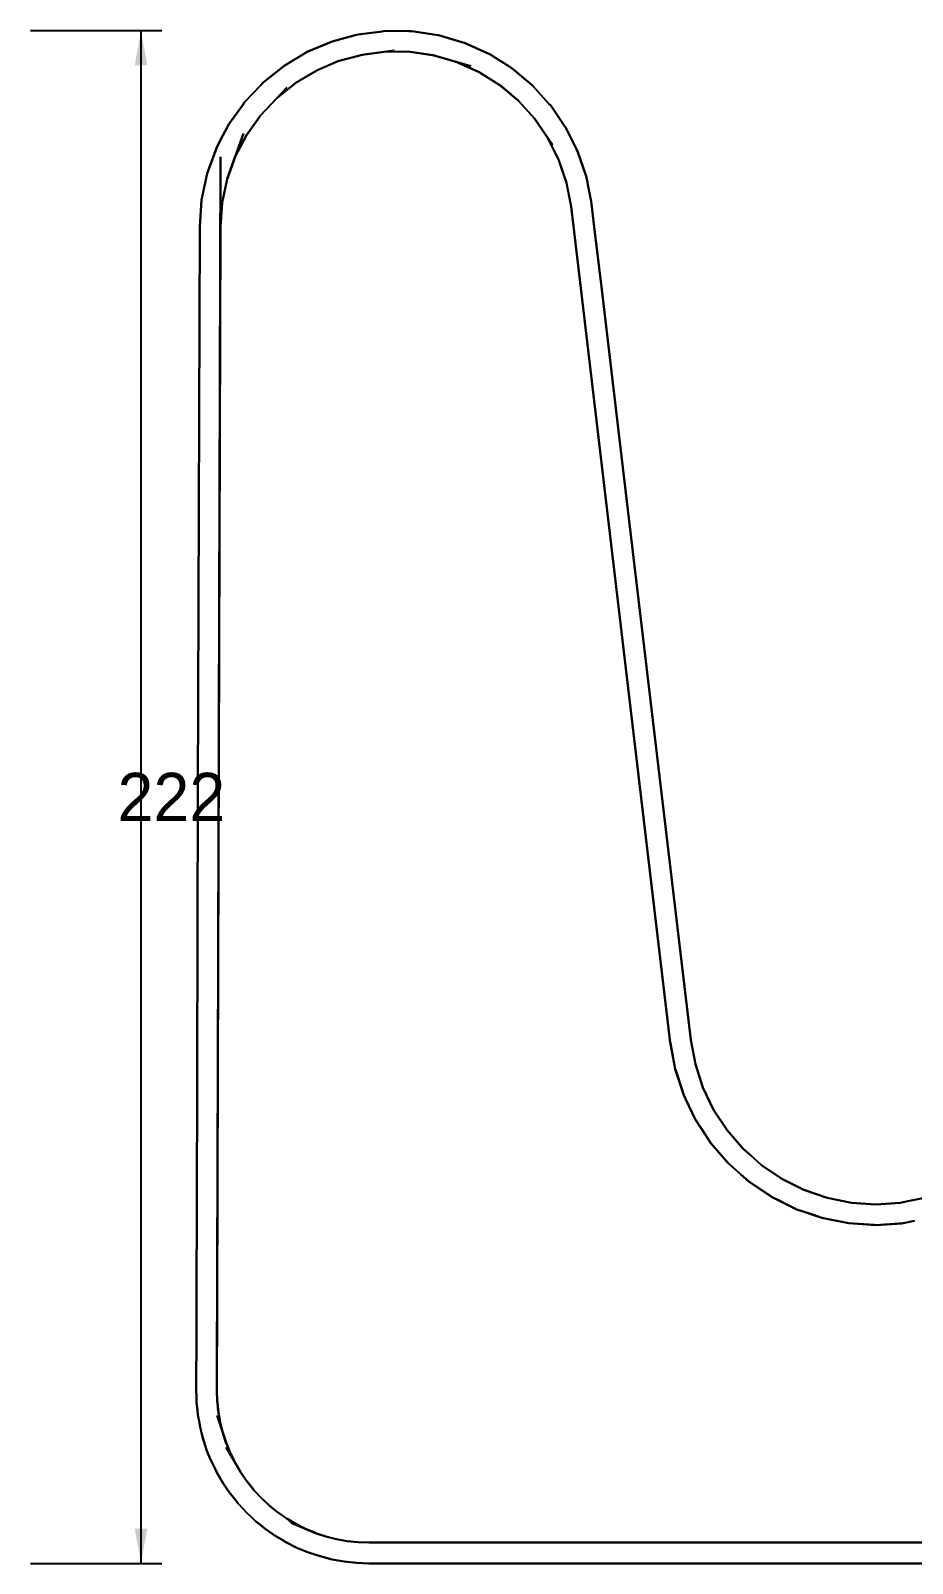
# Model space of a CAD drawing. Extents: x 0 to 2378, y 0 to 1682.
# Drawn here: x 656 to 783.8, y 993.3 to 1215.3 of the extents above; entities that cross this region are included whole.
import ezdxf
from ezdxf.enums import TextEntityAlignment as Align

# ---------------------------------------------------------------- set-up
doc = ezdxf.new("R2010")
doc.units = 0
doc.layers.add('COTAS', color=7, linetype='CONTINUOUS')
doc.layers.add('VISIBLE', color=7, linetype='CONTINUOUS')

msp = doc.modelspace()

# ---------------------------------------------------------------- linework, layer by layer
at = {"layer": 'COTAS'}
for p, q in [((656.0438, 1215.3431), (675.0438, 1215.3431)), ((672.0438, 993.3431), (672.0438, 1215.3431)), ((656.0438, 993.3431), (675.0438, 993.3431))]:
    msp.add_line(p, q, dxfattribs=at)
for points in [[(672.0438, 1215.3431), (672.9438, 1210.3431), (671.1438, 1210.3431)], [(672.0438, 993.3431), (672.9438, 998.3431), (671.1438, 998.3431)]]:
    msp.add_solid(points, dxfattribs=at)
at = {"layer": 'VISIBLE'}
for p, q in [((703.0995, 1214.6886), (699.7439, 1213.7831)), ((699.7439, 1213.7831), (703.0995, 1214.6886)), ((703.5239, 1214.8031), (703.0995, 1214.6886)), ((703.0995, 1214.6886), (703.5239, 1214.8031)), ((706.985, 1215.2401), (703.5239, 1214.8031)), ((703.5239, 1214.8031), (706.985, 1215.2401)), ((707.4038, 1215.293), (706.985, 1215.2401)), ((706.985, 1215.2401), (707.4038, 1215.293)), ((710.8418, 1215.2579), (707.4038, 1215.293)), ((707.4038, 1215.293), (710.8418, 1215.2579)), ((711.3138, 1215.2531), (710.8418, 1215.2579)), ((710.8418, 1215.2579), (711.3138, 1215.2531)), ((714.7677, 1214.7341), (711.3138, 1215.2531)), ((711.3138, 1215.2531), (714.7677, 1214.7341)), ((715.1739, 1214.6731), (714.7677, 1214.7341)), ((714.7677, 1214.7341), (715.1739, 1214.6731)), ((718.5211, 1213.6912), (715.1739, 1214.6731)), ((715.1739, 1214.6731), (718.5211, 1213.6912)), ((696.1439, 1212.263), (695.7474, 1212.0252)), ((695.7474, 1212.0252), (696.1439, 1212.263)), ((699.3958, 1213.6361), (696.1439, 1212.263)), ((696.1439, 1212.263), (699.3958, 1213.6361)), ((699.7439, 1213.7831), (699.3958, 1213.6361)), ((699.3958, 1213.6361), (699.7439, 1213.7831)), ((704.1038, 1211.8631), (708.7273, 1212.4493)), ((708.7273, 1212.4493), (704.1038, 1211.8631)), ((707.5738, 1212.3031), (704.1038, 1211.8631)), ((704.1527, 1211.8693), (707.5738, 1212.3031)), ((707.5738, 1212.3031), (708.2799, 1212.295)), ((708.2799, 1212.295), (707.5738, 1212.3031)), ((707.5738, 1212.3031), (707.6231, 1212.3025)), ((711.0738, 1212.263), (707.5738, 1212.3031)), ((707.6231, 1212.3025), (711.0738, 1212.263)), ((711.0738, 1212.263), (714.659, 1211.7242)), ((714.659, 1211.7242), (711.0738, 1212.263)), ((711.0738, 1212.263), (711.1226, 1212.2557)), ((714.5338, 1211.743), (711.0738, 1212.263)), ((711.1226, 1212.2557), (714.5338, 1211.743)), ((718.9239, 1213.573), (718.5211, 1213.6912)), ((718.5211, 1213.6912), (718.9239, 1213.573)), ((722.1288, 1212.1367), (718.9239, 1213.573)), ((718.9239, 1213.573), (722.1288, 1212.1367)), ((722.4939, 1211.9731), (722.1288, 1212.1367)), ((722.1288, 1212.1367), (722.4939, 1211.9731)), ((692.5105, 1210.0264), (689.7439, 1207.8131)), ((689.7439, 1207.8131), (692.5105, 1210.0264)), ((692.7938, 1210.2531), (692.5105, 1210.0264)), ((692.5105, 1210.0264), (692.7938, 1210.2531)), ((695.7474, 1212.0252), (692.7938, 1210.2531)), ((692.7938, 1210.2531), (695.7474, 1212.0252)), ((700.7238, 1210.9531), (697.5038, 1209.5831)), ((697.5492, 1209.6024), (700.7238, 1210.9531)), ((704.1038, 1211.8631), (700.7238, 1210.9531)), ((700.7238, 1210.9531), (700.7714, 1210.9659)), ((700.7714, 1210.9659), (704.1038, 1211.8631)), ((704.1038, 1211.8631), (704.1527, 1211.8693)), ((714.5338, 1211.743), (714.656, 1211.7073)), ((714.656, 1211.7073), (714.5338, 1211.743)), ((714.5338, 1211.743), (714.581, 1211.7292)), ((717.8838, 1210.763), (714.5338, 1211.743)), ((714.581, 1211.7292), (717.8838, 1210.763)), ((714.656, 1211.7073), (716.0191, 1211.3085)), ((716.0191, 1211.3085), (714.656, 1211.7073)), ((716.0191, 1211.3085), (719.8319, 1210.1932)), ((719.8319, 1210.1932), (716.0191, 1211.3085)), ((717.8838, 1210.763), (720.4383, 1209.6099)), ((720.4383, 1209.6099), (717.8838, 1210.763)), ((717.8838, 1210.763), (717.9288, 1210.7428)), ((721.0738, 1209.323), (717.8838, 1210.763)), ((717.9288, 1210.7428), (721.0738, 1209.323)), ((725.4771, 1210.0984), (722.4939, 1211.9731)), ((722.4939, 1211.9731), (725.4771, 1210.0984)), ((725.8039, 1209.8931), (725.4771, 1210.0984)), ((725.4771, 1210.0984), (725.8039, 1209.8931)), ((689.7439, 1207.8131), (689.4124, 1207.4632)), ((689.4124, 1207.4632), (689.7439, 1207.8131)), ((694.5038, 1207.793), (691.7739, 1205.603)), ((691.8123, 1205.6339), (694.5038, 1207.793)), ((697.5038, 1209.5831), (694.5038, 1207.793)), ((694.5038, 1207.793), (694.5461, 1207.8183)), ((694.5461, 1207.8183), (697.5038, 1209.5831)), ((697.5038, 1209.5831), (697.5492, 1209.6024)), ((721.0738, 1209.323), (721.1157, 1209.2968)), ((724.0438, 1207.463), (721.0738, 1209.323)), ((721.1157, 1209.2968), (724.0438, 1207.463)), ((728.4629, 1207.6683), (725.8039, 1209.8931)), ((725.8039, 1209.8931), (728.4629, 1207.6683)), ((689.4124, 1207.4632), (687.0539, 1204.9731)), ((687.0539, 1204.9731), (689.4124, 1207.4632)), ((689.3639, 1203.0631), (693.1818, 1207.0869)), ((693.1818, 1207.0869), (689.3639, 1203.0631)), ((691.7739, 1205.603), (689.3639, 1203.0631)), ((689.3978, 1203.0988), (691.7739, 1205.603)), ((691.7739, 1205.603), (693.9568, 1207.3542)), ((693.9568, 1207.3542), (691.7739, 1205.603)), ((691.7739, 1205.603), (691.8123, 1205.6339)), ((724.0438, 1207.463), (724.0816, 1207.4315)), ((726.7238, 1205.2231), (724.0438, 1207.463)), ((724.0816, 1207.4315), (726.7238, 1205.2231)), ((728.8039, 1207.383), (728.4629, 1207.6683)), ((728.4629, 1207.6683), (728.8039, 1207.383)), ((731.1677, 1204.7666), (728.8039, 1207.383)), ((728.8039, 1207.383), (731.1677, 1204.7666)), ((686.8276, 1204.6575), (684.7739, 1201.793)), ((684.7739, 1201.793), (686.8276, 1204.6575)), ((687.0539, 1204.9731), (686.8276, 1204.6575)), ((686.8276, 1204.6575), (687.0539, 1204.9731)), ((726.7238, 1205.2231), (726.757, 1205.1864)), ((729.0738, 1202.623), (726.7238, 1205.2231)), ((726.757, 1205.1864), (729.0738, 1202.623)), ((731.4239, 1204.4831), (731.1677, 1204.7666)), ((731.1677, 1204.7666), (731.4239, 1204.4831)), ((733.3895, 1201.6102), (731.4239, 1204.4831)), ((731.4239, 1204.4831), (733.3895, 1201.6102)), ((684.5864, 1201.4346), (683.5812, 1199.5132)), ((683.5812, 1199.5132), (684.5864, 1201.4346)), ((684.7739, 1201.793), (684.5864, 1201.4346)), ((684.5864, 1201.4346), (684.7739, 1201.793)), ((689.3639, 1203.0631), (687.3339, 1200.213)), ((687.3625, 1200.2532), (689.3639, 1203.0631)), ((689.3639, 1203.0631), (689.3978, 1203.0988)), ((729.0738, 1202.623), (731.6832, 1198.7952)), ((731.6832, 1198.7952), (729.0738, 1202.623)), ((729.0738, 1202.623), (729.1016, 1202.5823)), ((731.0438, 1199.7331), (729.0738, 1202.623)), ((729.1016, 1202.5823), (731.0438, 1199.7331)), ((733.6338, 1201.2531), (733.3895, 1201.6102)), ((733.3895, 1201.6102), (733.6338, 1201.2531)), ((735.1696, 1198.1639), (733.6338, 1201.2531)), ((733.6338, 1201.2531), (735.1696, 1198.1639)), ((683.5812, 1199.5132), (682.9639, 1198.3331)), ((682.9639, 1198.3331), (683.5812, 1199.5132)), ((684.5239, 1193.8331), (686.8923, 1200.4367)), ((686.8923, 1200.4367), (684.5239, 1193.8331)), ((687.3339, 1200.213), (685.7039, 1197.123)), ((685.7039, 1197.123), (686.8518, 1199.2992)), ((686.8518, 1199.2992), (685.7039, 1197.123)), ((685.7268, 1197.1666), (687.3339, 1200.213)), ((687.3339, 1200.213), (687.3625, 1200.2532)), ((731.0438, 1199.7331), (731.3531, 1199.1126)), ((731.3531, 1199.1126), (731.0438, 1199.7331)), ((731.0438, 1199.7331), (731.0658, 1199.689)), ((732.6038, 1196.603), (731.0438, 1199.7331)), ((731.0658, 1199.689), (732.6038, 1196.603)), ((682.9639, 1198.3331), (681.6338, 1194.653)), ((681.6338, 1194.653), (682.9639, 1198.3331)), ((683.2832, 1099.0834), (683.574, 1197.0693)), ((683.574, 1197.0693), (683.2832, 1099.0834)), ((685.7039, 1197.123), (684.5239, 1193.8331)), ((684.5405, 1193.8794), (685.7039, 1197.123)), ((685.7039, 1197.123), (685.7268, 1197.1666)), ((732.6038, 1196.603), (732.6195, 1196.5564)), ((733.7138, 1193.293), (732.6038, 1196.603)), ((735.3739, 1197.7531), (735.1696, 1198.1639)), ((735.1696, 1198.1639), (735.3739, 1197.7531)), ((736.4925, 1194.4152), (735.3739, 1197.7531)), ((735.3739, 1197.7531), (736.4925, 1194.4152)), ((681.6338, 1194.653), (680.8238, 1190.823)), ((680.8238, 1190.823), (681.6338, 1194.653)), ((732.6195, 1196.5564), (733.7138, 1193.293)), ((736.6139, 1194.0531), (736.4925, 1194.4152)), ((736.4925, 1194.4152), (736.6139, 1194.0531)), ((684.5239, 1193.8331), (683.7938, 1190.403)), ((683.8041, 1190.4514), (684.5239, 1193.8331)), ((684.5239, 1193.8331), (684.5405, 1193.8794)), ((733.7138, 1193.293), (733.723, 1193.2446)), ((734.3639, 1189.853), (733.7138, 1193.293)), ((733.723, 1193.2446), (734.3639, 1189.853)), ((737.2682, 1190.6019), (736.6139, 1194.0531)), ((736.6139, 1194.0531), (737.2682, 1190.6019)), ((680.8238, 1190.823), (680.5438, 1186.9231)), ((680.5438, 1186.9231), (680.8238, 1190.823)), ((683.7938, 1190.403), (683.5438, 1186.9231)), ((683.5474, 1186.9721), (683.7938, 1190.403)), ((683.7938, 1190.403), (683.8041, 1190.4514)), ((737.3439, 1190.2031), (737.2682, 1190.6019)), ((737.2682, 1190.6019), (737.3439, 1190.2031)), ((737.8294, 1186.1184), (737.3439, 1190.2031)), ((737.3439, 1190.2031), (737.8294, 1186.1184)), ((734.3639, 1189.853), (745.9985, 1091.9816)), ((745.9985, 1091.9816), (734.3639, 1189.853)), ((734.3639, 1189.853), (734.5665, 1188.1481)), ((748.7539, 1068.8031), (734.3639, 1189.853)), ((734.5665, 1188.1481), (748.7539, 1068.8031)), ((680.5438, 1186.9231), (680.3011, 1105.1057)), ((680.3011, 1105.1057), (680.5438, 1186.9231)), ((683.5438, 1186.9231), (683.0438, 1018.4131)), ((683.0509, 1020.7864), (683.5438, 1186.9231)), ((683.5438, 1186.9231), (683.5474, 1186.9721)), ((738.7682, 1178.221), (737.8294, 1186.1184)), ((737.8294, 1186.1184), (738.7682, 1178.221)), ((742.511, 1146.7363), (738.7682, 1178.221)), ((738.7682, 1178.221), (742.511, 1146.7363)), ((751.7339, 1069.153), (742.511, 1146.7363)), ((742.511, 1146.7363), (751.7339, 1069.153)), ((680.3011, 1105.1057), (680.1201, 1044.1191)), ((680.1201, 1044.1191), (680.3011, 1105.1057)), ((683.0808, 1030.8717), (683.2832, 1099.0834)), ((683.2832, 1099.0834), (683.0808, 1030.8717)), ((745.9985, 1091.9816), (748.7539, 1068.8031)), ((748.7539, 1068.8031), (745.9985, 1091.9816)), ((748.7539, 1068.8031), (749.0683, 1067.1273)), ((749.0683, 1067.1273), (748.7539, 1068.8031)), ((748.7539, 1068.8031), (748.7641, 1068.7483)), ((749.4839, 1064.9131), (748.7539, 1068.8031)), ((748.7641, 1068.7483), (749.4839, 1064.9131)), ((752.3838, 1065.653), (751.7339, 1069.153)), ((751.7339, 1069.153), (752.3838, 1065.653)), ((749.0683, 1067.1273), (749.4839, 1064.9131)), ((749.4839, 1064.9131), (749.0683, 1067.1273)), ((753.4938, 1062.2731), (752.3838, 1065.653)), ((752.3838, 1065.653), (753.4938, 1062.2731)), ((749.4839, 1064.9131), (749.8303, 1063.8539)), ((749.8303, 1063.8539), (749.4839, 1064.9131)), ((749.4839, 1064.9131), (749.5012, 1064.8601)), ((750.7138, 1061.153), (749.4839, 1064.9131)), ((749.5012, 1064.8601), (750.7138, 1061.153)), ((749.8303, 1063.8539), (750.7138, 1061.153)), ((750.7138, 1061.153), (749.8303, 1063.8539)), ((755.0339, 1059.0531), (753.4938, 1062.2731)), ((753.4938, 1062.2731), (755.0339, 1059.0531)), ((750.7138, 1061.153), (750.9627, 1060.6336)), ((750.9627, 1060.6336), (750.7138, 1061.153)), ((750.7138, 1061.153), (750.7379, 1061.1028)), ((752.4239, 1057.583), (750.7138, 1061.153)), ((750.7379, 1061.1028), (752.4239, 1057.583)), ((750.9627, 1060.6336), (752.4239, 1057.583)), ((752.4239, 1057.583), (750.9627, 1060.6336)), ((756.9938, 1056.083), (755.0339, 1059.0531)), ((755.0339, 1059.0531), (756.9938, 1056.083)), ((752.4239, 1057.583), (752.4585, 1057.5302)), ((752.4585, 1057.5302), (752.4239, 1057.583)), ((752.4239, 1057.583), (752.4544, 1057.5364)), ((753.2611, 1056.306), (752.4239, 1057.583)), ((752.4544, 1057.5364), (753.2611, 1056.306)), ((752.4585, 1057.5302), (754.3417, 1054.6576)), ((754.3417, 1054.6576), (752.4585, 1057.5302)), ((754.4591, 1054.4786), (753.2611, 1056.306)), ((753.2611, 1056.306), (754.4591, 1054.4786)), ((754.3417, 1054.6576), (754.5939, 1054.2731)), ((754.5939, 1054.2731), (754.3417, 1054.6576)), ((759.3238, 1053.3831), (756.9938, 1056.083)), ((756.9938, 1056.083), (759.3238, 1053.3831)), ((754.5939, 1054.2731), (754.4591, 1054.4786)), ((754.4591, 1054.4786), (754.5939, 1054.2731)), ((754.5939, 1054.2731), (756.5356, 1052.0239)), ((756.5356, 1052.0239), (754.5939, 1054.2731)), ((754.5939, 1054.2731), (754.6303, 1054.2308)), ((757.0587, 1051.4181), (754.5939, 1054.2731)), ((754.6303, 1054.2308), (757.0587, 1051.4181)), ((760.3181, 1052.4972), (759.3238, 1053.3831)), ((759.3238, 1053.3831), (760.3181, 1052.4972)), ((761.9839, 1051.013), (760.3181, 1052.4972)), ((760.3181, 1052.4972), (761.9839, 1051.013)), ((756.5356, 1052.0239), (757.1838, 1051.2731)), ((757.1838, 1051.2731), (756.5356, 1052.0239)), ((757.1838, 1051.2731), (757.0587, 1051.4181)), ((757.0587, 1051.4181), (757.1838, 1051.2731)), ((757.1838, 1051.2731), (758.9752, 1049.6814)), ((758.9752, 1049.6814), (757.1838, 1051.2731)), ((757.1838, 1051.2731), (757.2255, 1051.236)), ((759.9156, 1048.8459), (757.1838, 1051.2731)), ((757.2255, 1051.236), (759.9156, 1048.8459)), ((764.9338, 1049.0231), (761.9839, 1051.013)), ((761.9839, 1051.013), (764.9338, 1049.0231)), ((761.9839, 1051.013), (763.9924, 1049.6581)), ((763.9924, 1049.6581), (761.9839, 1051.013)), ((758.9752, 1049.6814), (760.1439, 1048.6431)), ((760.1439, 1048.6431), (758.9752, 1049.6814)), ((760.1439, 1048.6431), (759.9156, 1048.8459)), ((759.9156, 1048.8459), (760.1439, 1048.6431)), ((760.1439, 1048.6431), (761.178, 1047.9463)), ((761.178, 1047.9463), (760.1439, 1048.6431)), ((760.1439, 1048.6431), (760.1901, 1048.6119)), ((760.1901, 1048.6119), (761.178, 1047.9463)), ((761.178, 1047.9463), (761.5857, 1047.6715)), ((761.5857, 1047.6715), (761.178, 1047.9463)), ((763.3128, 1046.5079), (761.178, 1047.9463)), ((761.178, 1047.9463), (763.3128, 1046.5079)), ((763.9924, 1049.6581), (764.9338, 1049.0231)), ((764.9338, 1049.0231), (763.9924, 1049.6581)), ((768.1239, 1047.4331), (764.9338, 1049.0231)), ((764.9338, 1049.0231), (768.1239, 1047.4331)), ((761.5857, 1047.6715), (763.4239, 1046.4331)), ((763.4239, 1046.4331), (761.5857, 1047.6715)), ((763.4239, 1046.4331), (763.3128, 1046.5079)), ((763.3128, 1046.5079), (763.4239, 1046.4331)), ((763.4239, 1046.4331), (764.2773, 1046.0063)), ((764.2773, 1046.0063), (763.4239, 1046.4331)), ((763.4239, 1046.4331), (763.4737, 1046.4081)), ((764.7275, 1045.7812), (763.4239, 1046.4331)), ((763.4737, 1046.4081), (764.7275, 1045.7812)), ((764.2773, 1046.0063), (766.894, 1044.698)), ((766.894, 1044.698), (764.2773, 1046.0063)), ((766.9638, 1044.6631), (764.7275, 1045.7812)), ((764.7275, 1045.7812), (766.9638, 1044.6631)), ((771.4938, 1046.283), (768.1239, 1047.4331)), ((768.1239, 1047.4331), (771.4938, 1046.283)), ((774.9938, 1045.583), (771.4938, 1046.283)), ((771.4938, 1046.283), (774.9938, 1045.583)), ((783.1755, 1045.7994), (782.0939, 1045.583)), ((782.0939, 1045.583), (783.1755, 1045.7994)), ((785.5939, 1046.283), (783.1755, 1045.7994)), ((783.1755, 1045.7994), (785.5939, 1046.283)), ((680.1201, 1044.1191), (680.0886, 1033.502)), ((680.0886, 1033.502), (680.1201, 1044.1191)), ((766.894, 1044.698), (766.9638, 1044.6631)), ((766.9638, 1044.6631), (766.894, 1044.698)), ((766.9638, 1044.6631), (769.4953, 1043.799)), ((769.4953, 1043.799), (766.9638, 1044.6631)), ((766.9638, 1044.6631), (767.0167, 1044.645)), ((770.7138, 1043.3831), (766.9638, 1044.6631)), ((767.0167, 1044.645), (770.7138, 1043.3831)), ((769.4953, 1043.799), (770.7138, 1043.3831)), ((770.7138, 1043.3831), (769.4953, 1043.799)), ((778.5438, 1045.3431), (774.9938, 1045.583)), ((774.9938, 1045.583), (778.5438, 1045.3431)), ((782.0939, 1045.583), (778.5438, 1045.3431)), ((778.5438, 1045.3431), (782.0939, 1045.583)), ((770.7138, 1043.3831), (771.6323, 1043.1984)), ((771.6323, 1043.1984), (770.7138, 1043.3831)), ((770.7138, 1043.3831), (770.7685, 1043.3721)), ((774.3903, 1042.644), (770.7138, 1043.3831)), ((770.7685, 1043.3721), (774.3903, 1042.644)), ((771.6323, 1043.1984), (774.5939, 1042.6031)), ((774.5939, 1042.6031), (771.6323, 1043.1984)), ((774.5939, 1042.6031), (774.3903, 1042.644)), ((774.3903, 1042.644), (774.5939, 1042.6031)), ((774.5939, 1042.6031), (778.5438, 1042.3431)), ((778.5438, 1042.3431), (774.5939, 1042.6031)), ((774.5939, 1042.6031), (774.6495, 1042.5994)), ((778.3042, 1042.3588), (774.5939, 1042.6031)), ((774.6495, 1042.5994), (778.3042, 1042.3588)), ((778.5438, 1042.3431), (778.3042, 1042.3588)), ((778.3042, 1042.3588), (778.5438, 1042.3431)), ((778.5438, 1042.3431), (782.4938, 1042.6031)), ((782.4938, 1042.6031), (778.5438, 1042.3431)), ((782.3127, 1042.5911), (778.5438, 1042.3431)), ((778.5438, 1042.3431), (778.5995, 1042.3467)), ((778.5995, 1042.3467), (782.3127, 1042.5911)), ((782.4938, 1042.6031), (782.3127, 1042.5911)), ((782.3127, 1042.5911), (782.4938, 1042.6031)), ((782.4938, 1042.6031), (784.1367, 1042.9333)), ((784.1367, 1042.9333), (782.4938, 1042.6031)), ((782.4938, 1042.6031), (782.5485, 1042.614)), ((782.5485, 1042.614), (784.1367, 1042.9333)), ((680.0886, 1033.502), (680.0702, 1027.3105)), ((680.0702, 1027.3105), (680.0886, 1033.502)), ((683.0438, 1018.4131), (683.0808, 1030.8717)), ((683.0808, 1030.8717), (683.0438, 1018.4131)), ((680.0702, 1027.3105), (680.0603, 1023.9418)), ((680.0603, 1023.9418), (680.0702, 1027.3105)), ((680.0603, 1023.9418), (680.0525, 1021.3156)), ((680.0525, 1021.3156), (680.0603, 1023.9418)), ((680.0525, 1021.3156), (680.0461, 1019.1783)), ((680.0461, 1019.1783), (680.0525, 1021.3156)), ((680.0461, 1019.1783), (680.0438, 1018.4131)), ((680.0438, 1018.4131), (680.0461, 1019.1783)), ((683.0438, 1018.4131), (683.0509, 1020.7864)), ((680.0438, 1018.4131), (680.0771, 1017.4256)), ((680.0771, 1017.4256), (680.0438, 1018.4131)), ((680.0771, 1017.4256), (680.1038, 1016.6331)), ((680.1038, 1016.6331), (680.0771, 1017.4256)), ((683.0438, 1018.4131), (683.0938, 1016.8331)), ((683.0931, 1016.8553), (683.0438, 1018.4131)), ((683.0938, 1016.8329), (683.0782, 1016.9767)), ((683.0782, 1016.9767), (683.0938, 1016.8329)), ((683.0938, 1016.8331), (683.089, 1016.9849)), ((683.089, 1016.9849), (683.0938, 1016.8331)), ((683.0938, 1016.8331), (683.0931, 1016.8553)), ((683.0938, 1016.8331), (683.2639, 1015.2731)), ((683.2615, 1015.295), (683.0938, 1016.8331)), ((683.1101, 1016.6837), (683.0938, 1016.8329)), ((683.0938, 1016.8329), (683.1101, 1016.6837)), ((680.1038, 1016.6331), (680.2176, 1015.5077)), ((680.2176, 1015.5077), (680.1038, 1016.6331)), ((680.2176, 1015.5077), (680.2838, 1014.8531)), ((680.2838, 1014.8531), (680.2176, 1015.5077)), ((680.2838, 1014.8531), (680.4514, 1013.9315)), ((680.4514, 1013.9315), (680.2838, 1014.8531)), ((684.4138, 1010.7031), (683.0786, 1014.7633)), ((683.0786, 1014.7633), (684.4138, 1010.7031)), ((683.1264, 1016.5339), (683.1101, 1016.6837)), ((683.1101, 1016.6837), (683.1264, 1016.5339)), ((683.1422, 1016.3894), (683.1264, 1016.5339)), ((683.1264, 1016.5339), (683.1422, 1016.3894)), ((683.157, 1016.2536), (683.1422, 1016.3894)), ((683.1422, 1016.3894), (683.157, 1016.2536)), ((683.1704, 1016.1306), (683.157, 1016.2536)), ((683.157, 1016.2536), (683.1704, 1016.1306)), ((683.1821, 1016.023), (683.1704, 1016.1306)), ((683.1704, 1016.1306), (683.1821, 1016.023)), ((683.3339, 1014.8707), (683.1804, 1015.7519)), ((683.1804, 1015.7519), (683.3339, 1014.8707)), ((683.1921, 1015.9317), (683.1821, 1016.023)), ((683.1821, 1016.023), (683.1921, 1015.9317)), ((683.2001, 1015.858), (683.1921, 1015.9317)), ((683.1921, 1015.9317), (683.2001, 1015.858)), ((683.2063, 1015.8013), (683.2001, 1015.858)), ((683.2001, 1015.858), (683.2063, 1015.8013)), ((683.2107, 1015.7612), (683.2063, 1015.8013)), ((683.2063, 1015.8013), (683.2107, 1015.7612)), ((683.2639, 1015.2731), (683.2107, 1015.7612)), ((683.2107, 1015.7612), (683.2639, 1015.2731)), ((683.2639, 1015.2731), (683.2615, 1015.295)), ((683.2639, 1015.2731), (683.5338, 1013.7231)), ((683.53, 1013.7449), (683.2639, 1015.2731)), ((683.9239, 1012.1931), (683.2702, 1014.7572)), ((683.2702, 1014.7572), (683.9239, 1012.1931)), ((683.3542, 1014.7545), (683.3339, 1014.8707)), ((683.3339, 1014.8707), (683.3542, 1014.7545)), ((683.5338, 1013.7231), (683.3542, 1014.7545)), ((683.3542, 1014.7545), (683.5338, 1013.7231)), ((680.4514, 1013.9315), (680.6038, 1013.0931)), ((680.6038, 1013.0931), (680.4514, 1013.9315)), ((680.6038, 1013.0931), (680.8669, 1012.0527)), ((680.8669, 1012.0527), (680.6038, 1013.0931)), ((683.5338, 1013.7231), (683.53, 1013.7449)), ((683.5338, 1013.7231), (683.9239, 1012.1931)), ((683.9184, 1012.2146), (683.5338, 1013.7231)), ((680.8669, 1012.0527), (681.0438, 1011.3531)), ((681.0438, 1011.3531), (680.8669, 1012.0527)), ((681.0438, 1011.3531), (681.3481, 1010.4348)), ((681.3481, 1010.4348), (681.0438, 1011.3531)), ((681.3481, 1010.4348), (681.6038, 1009.6631)), ((681.6038, 1009.6631), (681.3481, 1010.4348)), ((683.9239, 1012.1931), (683.9184, 1012.2146)), ((683.9239, 1012.1931), (684.4138, 1010.7031)), ((684.4069, 1010.724), (683.9239, 1012.1931)), ((686.5139, 1006.4831), (684.3789, 1010.1125)), ((684.3789, 1010.1125), (686.5139, 1006.4831)), ((684.4138, 1010.7031), (684.4069, 1010.724)), ((684.4138, 1010.7031), (685.0139, 1009.2431)), ((685.0054, 1009.2636), (684.4138, 1010.7031)), ((681.6038, 1009.6631), (681.9834, 1008.7364)), ((681.9834, 1008.7364), (681.6038, 1009.6631)), ((681.9834, 1008.7364), (682.2838, 1008.0031)), ((682.2838, 1008.0031), (681.9834, 1008.7364)), ((682.2838, 1008.0031), (682.8223, 1006.9126)), ((682.8223, 1006.9126), (682.2838, 1008.0031)), ((685.7139, 1007.8431), (684.8543, 1009.5622)), ((684.8543, 1009.5622), (685.7139, 1007.8431)), ((685.0139, 1009.2431), (684.9085, 1009.4994)), ((684.9085, 1009.4994), (685.0139, 1009.2431)), ((685.0139, 1009.2431), (685.0054, 1009.2636)), ((685.0139, 1009.2431), (685.7139, 1007.8431)), ((685.704, 1007.8628), (685.0139, 1009.2431)), ((682.8223, 1006.9126), (683.0738, 1006.4031)), ((683.0738, 1006.4031), (682.8223, 1006.9126)), ((683.0738, 1006.4031), (683.5444, 1005.6067)), ((683.5444, 1005.6067), (683.0738, 1006.4031)), ((685.7139, 1007.8431), (685.704, 1007.8628)), ((685.7139, 1007.8431), (686.5139, 1006.4831)), ((686.5026, 1006.5022), (685.7139, 1007.8431)), ((686.5139, 1006.4831), (686.5026, 1006.5022)), ((686.5139, 1006.4831), (687.4138, 1005.1931)), ((687.4012, 1005.2112), (686.5139, 1006.4831)), ((683.5444, 1005.6067), (683.9839, 1004.8631)), ((683.9839, 1004.8631), (683.5444, 1005.6067)), ((683.9839, 1004.8631), (684.5894, 1003.9903)), ((684.5894, 1003.9903), (683.9839, 1004.8631)), ((684.5894, 1003.9903), (685.0038, 1003.3931)), ((685.0038, 1003.3931), (684.5894, 1003.9903)), ((687.4138, 1005.1931), (687.4012, 1005.2112)), ((687.4138, 1005.1931), (688.3939, 1003.9631)), ((688.3801, 1003.9804), (687.4138, 1005.1931)), ((688.3939, 1003.9631), (688.3801, 1003.9804)), ((688.3939, 1003.9631), (689.4639, 1002.8131)), ((689.4488, 1002.8292), (688.3939, 1003.9631)), ((685.0038, 1003.3931), (685.6163, 1002.6329)), ((685.6163, 1002.6329), (685.0038, 1003.3931)), ((685.6163, 1002.6329), (686.1238, 1002.0031)), ((686.1238, 1002.0031), (685.6163, 1002.6329)), ((686.1238, 1002.0031), (686.8079, 1001.2686)), ((686.8079, 1001.2686), (686.1238, 1002.0031)), ((686.8079, 1001.2686), (687.3438, 1000.6931)), ((687.3438, 1000.6931), (686.8079, 1001.2686)), ((689.4639, 1002.8131), (689.4488, 1002.8292)), ((689.4639, 1002.8131), (690.6139, 1001.7331)), ((690.5977, 1001.7483), (689.4639, 1002.8131)), ((690.6139, 1001.7331), (690.5977, 1001.7483)), ((690.6139, 1001.7331), (691.8339, 1000.7431)), ((691.8167, 1000.757), (690.6139, 1001.7331)), ((687.3438, 1000.6931), (688.0945, 999.9885)), ((688.0945, 999.9885), (687.3438, 1000.6931)), ((688.0945, 999.9885), (688.6439, 999.4731)), ((688.6439, 999.4731), (688.0945, 999.9885)), ((688.6439, 999.4731), (689.4578, 998.8114)), ((689.4578, 998.8114), (688.6439, 999.4731)), ((691.8339, 1000.7431), (691.8167, 1000.757)), ((691.8339, 1000.7431), (693.1338, 999.8531)), ((693.1155, 999.8656), (691.8339, 1000.7431)), ((693.1338, 999.8531), (693.1155, 999.8656)), ((693.1338, 999.8531), (694.4839, 999.0431)), ((694.4648, 999.0545), (693.1338, 999.8531)), ((694.4839, 999.0431), (693.3571, 999.7191)), ((693.3571, 999.7191), (694.4839, 999.0431)), ((695.8838, 998.3431), (693.5284, 999.5208)), ((693.5284, 999.5208), (695.8838, 998.3431)), ((697.3438, 997.7331), (693.7901, 999.2178)), ((693.7901, 999.2178), (697.3438, 997.7331)), ((694.4839, 999.0431), (694.4648, 999.0545)), ((694.4839, 999.0431), (695.8838, 998.3431)), ((695.8641, 998.3529), (694.4839, 999.0431)), ((689.4578, 998.8114), (690.0338, 998.3431)), ((690.0338, 998.3431), (689.4578, 998.8114)), ((690.0338, 998.3431), (690.9973, 997.6745)), ((690.9973, 997.6745), (690.0338, 998.3431)), ((690.9973, 997.6745), (691.5038, 997.3231)), ((691.5038, 997.3231), (690.9973, 997.6745)), ((691.5038, 997.3231), (692.3407, 996.8285)), ((692.3407, 996.8285), (691.5038, 997.3231)), ((692.3407, 996.8285), (693.0438, 996.4131)), ((693.0438, 996.4131), (692.3407, 996.8285)), ((695.8838, 998.3431), (695.8641, 998.3529)), ((695.8838, 998.3431), (697.3438, 997.7331)), ((697.3233, 997.7416), (695.8838, 998.3431)), ((697.3438, 997.7331), (697.3233, 997.7416)), ((697.3438, 997.7331), (698.8339, 997.2331)), ((698.8129, 997.2401), (697.3438, 997.7331)), ((698.8339, 997.2331), (698.8129, 997.2401)), ((698.8339, 997.2331), (700.3538, 996.8431)), ((700.3324, 996.8485), (698.8339, 997.2331)), ((700.3538, 996.8431), (700.3324, 996.8485)), ((700.3538, 996.8431), (701.9038, 996.5631)), ((701.882, 996.567), (700.3538, 996.8431)), ((693.0438, 996.4131), (694.6439, 995.6131)), ((694.6439, 995.6131), (693.0438, 996.4131)), ((694.6439, 995.6131), (696.2938, 994.9231)), ((696.2938, 994.9231), (694.6439, 995.6131)), ((696.2938, 994.9231), (697.9839, 994.3631)), ((697.9839, 994.3631), (696.2938, 994.9231)), ((701.9038, 996.5631), (701.882, 996.567)), ((701.9038, 996.5631), (703.4738, 996.4031)), ((703.4517, 996.4053), (701.9038, 996.5631)), ((703.4738, 996.4031), (703.4517, 996.4053)), ((703.4738, 996.4031), (705.0438, 996.3431)), ((705.0217, 996.3439), (703.4738, 996.4031)), ((705.0438, 996.3431), (705.0217, 996.3439)), ((757.3676, 996.3431), (705.0438, 996.3431)), ((705.0438, 996.3431), (757.3676, 996.3431)), ((762.3517, 996.3431), (757.3676, 996.3431)), ((757.3676, 996.3431), (762.3517, 996.3431)), ((757.3676, 996.3431), (760.3892, 996.3431)), ((760.3892, 996.3431), (757.3676, 996.3431)), ((760.3892, 996.3431), (762.3517, 996.3431)), ((762.3517, 996.3431), (760.3892, 996.3431)), ((770.9287, 996.3431), (762.3517, 996.3431)), ((762.3517, 996.3431), (770.9287, 996.3431)), ((762.3517, 996.3431), (765.2556, 996.3431)), ((765.2556, 996.3431), (762.3517, 996.3431)), ((765.2556, 996.3431), (770.9287, 996.3431)), ((770.9287, 996.3431), (765.2556, 996.3431)), ((799.7606, 996.3431), (770.9287, 996.3431)), ((770.9287, 996.3431), (799.7606, 996.3431)), ((770.9287, 996.3431), (774.1015, 996.3431)), ((774.1015, 996.3431), (770.9287, 996.3431)), ((774.1015, 996.3431), (799.7606, 996.3431)), ((799.7606, 996.3431), (774.1015, 996.3431)), ((697.9839, 994.3631), (699.7238, 993.9131)), ((699.7238, 993.9131), (697.9839, 994.3631)), ((699.7238, 993.9131), (701.4839, 993.603)), ((701.4839, 993.603), (699.7238, 993.9131)), ((701.4839, 993.603), (703.2538, 993.4031)), ((703.2538, 993.4031), (701.4839, 993.603)), ((703.2538, 993.4031), (705.0438, 993.3431)), ((705.0438, 993.3431), (703.2538, 993.4031)), ((705.0438, 993.3431), (783.5424, 993.3431)), ((783.5424, 993.3431), (705.0438, 993.3431)), ((760.7459, 993.3431), (705.0438, 993.3431)), ((705.0438, 993.3431), (760.7459, 993.3431)), ((765.8127, 993.3431), (760.7459, 993.3431)), ((760.7459, 993.3431), (765.8127, 993.3431)), ((774.6703, 993.3431), (765.8127, 993.3431)), ((765.8127, 993.3431), (774.6703, 993.3431)), ((783.5424, 993.3431), (774.6703, 993.3431)), ((774.6703, 993.3431), (783.5424, 993.3431)), ((783.5424, 993.3431), (800.7667, 993.3431)), ((800.7667, 993.3431), (783.5424, 993.3431))]:
    msp.add_line(p, q, dxfattribs=at)

# ---------------------------------------------------------------- texts
at = {"layer": 'COTAS'}
msp.add_text('222', height=7, dxfattribs=at).set_placement((676.4438, 1104.3431), align=Align.MIDDLE_CENTER)

doc.saveas('drawing.dxf')
